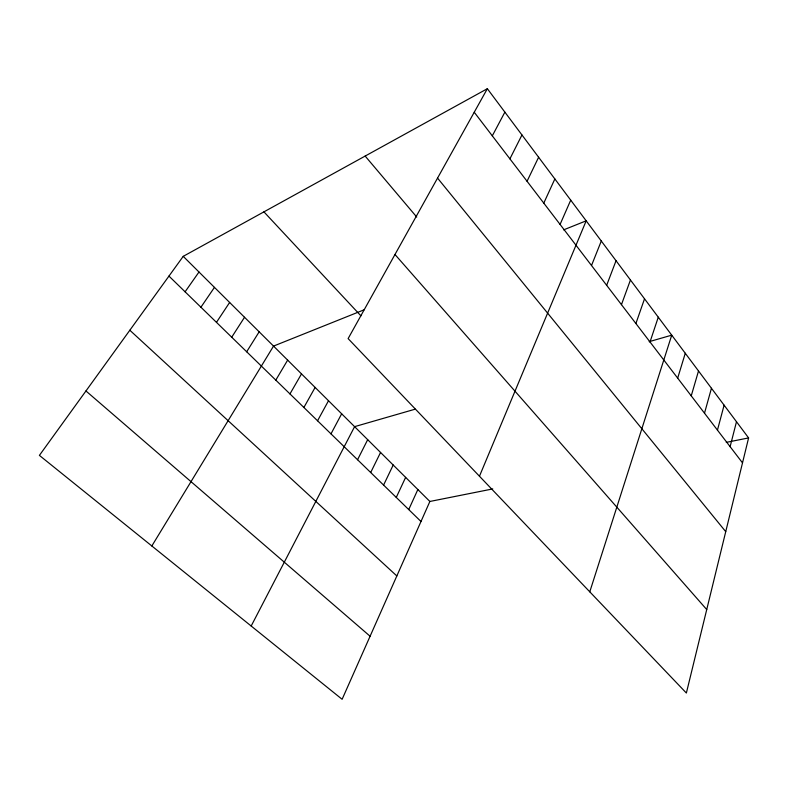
<?xml version="1.0" encoding="UTF-8"?>
<svg xmlns="http://www.w3.org/2000/svg" width="788" height="788" viewBox="0 0 788 788"><rect width="100%" height="100%" fill="white"/><g stroke="black" fill="none" stroke-linecap="round" stroke-linejoin="round"><path stroke-width="1.18" d="M748.6 437.921L686.368 693.036L348.119 338.604L487.348 88.709L748.6 437.921L726.27 442.373M730.121 446.678L736.485 421.728M717.454 430.12L724.103 405.18M704.502 413.188L711.446 388.267M691.243 395.862L698.513 370.961M677.68 378.132L685.274 353.27M589.779 591.827L671.731 335.166L649.184 341.667M650.011 341.962L658.275 317.19M635.896 323.523L644.525 298.8M621.456 304.641L630.449 279.986M606.661 285.315L616.039 260.729M591.512 265.507L601.293 241.02M479.459 476.228L586.183 220.827L563.607 229.869M560.081 224.432L570.719 200.152M492.756 488.924L429.874 501.464L342.12 699.291L39.4 455.385L183.23 256.346L487.348 88.709M408.736 509.57L417.857 489.515M543.779 203.127L554.86 178.955M396.266 497.435L405.633 477.37M383.589 485.083L393.202 465.019M527.054 181.27L538.618 157.245M370.685 472.524L380.555 452.45M357.555 459.739L367.691 439.665M509.905 158.851L521.961 134.975M251.185 626.017L354.6 426.653L415.227 409.159M492.303 135.851L504.872 112.142M330.99 433.863L341.667 413.798M317.554 420.782L328.517 400.728M303.882 407.475L315.131 387.43M289.964 393.921L301.509 373.896M275.79 380.131L287.65 360.116M151.838 545.976L273.534 346.09L364.095 309.812M246.674 351.773L259.163 331.817M231.711 337.205L244.536 317.269M216.464 322.351L229.633 302.464M200.92 307.231L214.454 287.374M185.091 291.816L198.99 272.008M85.951 390.966L370.094 636.241M129.833 330.241L396.837 575.949M168.957 276.096L420.989 521.498M183.23 256.346L429.874 501.464M263.931 211.864L360.924 315.85M394.975 254.494L706.737 609.557M365.159 156.063L416.734 217.035M437.547 178.098L725.738 531.654M474.238 112.231L742.513 462.871"/></g></svg>
